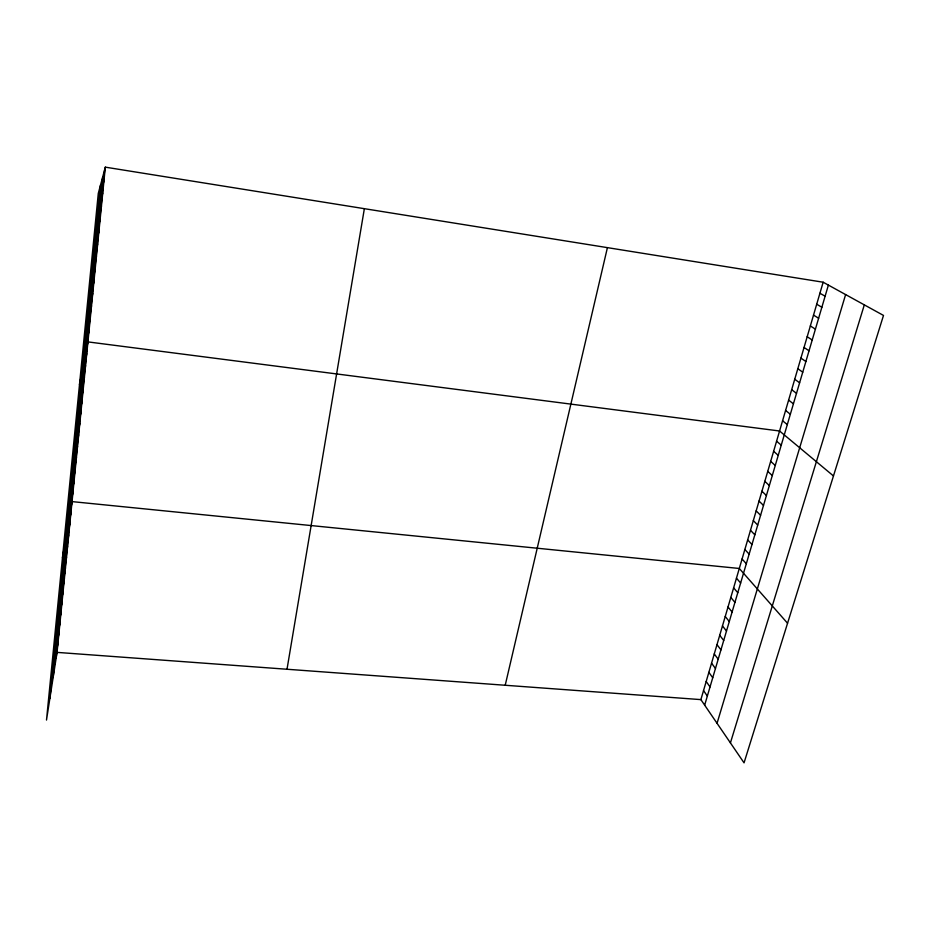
<?xml version="1.0" encoding="UTF-8"?>
<svg xmlns="http://www.w3.org/2000/svg" width="930" height="930" viewBox="0 0 930 930"><rect width="100%" height="100%" fill="white"/><g stroke="black" fill="none" stroke-linecap="round" stroke-linejoin="round"><path stroke-width="1.4" d="M49.86 698.546L100.545 184.977M53.126 677.563L102.73 176.84M56.137 658.254L104.718 169.411M105.323 167.156L98.289 193.382L46.5 720.064L57.056 652.383L105.323 167.156L823.155 282.22L883.5 315.433L744.047 762.844L700.883 699.616L823.155 282.22M58.218 637.375L59.113 631.633M57.172 647.838L58.079 642.037M60.311 616.23L61.206 610.626M59.264 626.832L60.159 621.159M61.368 605.558L62.264 600.024M63.519 584.028L64.391 578.623M62.438 594.828L63.321 589.364M65.681 562.22L66.542 556.965M64.589 573.147L65.46 567.835M66.774 551.211L67.634 546.026M67.878 540.132L68.727 535.029M287.01 669.251L364.362 208.68M70.099 517.766L70.936 512.814M68.983 528.984L69.831 523.962M62.45 557.907L72.052 501.607L739.304 568.474L787.559 623.251M72.319 495.446L73.145 490.656M73.424 484.356L74.237 479.636M75.644 461.954L76.446 457.397M74.528 473.184L75.342 468.557M76.772 450.643L77.562 446.168M77.899 439.262L78.69 434.88M79.038 427.812L79.817 423.51M80.178 416.291L80.957 412.071M81.34 404.701L82.107 400.563M82.491 393.03L83.258 388.984M83.665 381.277L84.409 377.324M84.839 369.466L85.583 365.595M86.013 357.562L86.757 353.784M79.48 384.683L87.943 341.903L779.573 430.997L833.466 475.951M88.408 333.533L89.129 329.941M89.617 321.408L90.326 317.909M90.826 309.19L91.535 305.796M92.047 296.903L92.744 293.601M93.279 284.534L93.965 281.325M94.511 272.083L95.197 268.979M95.755 259.54L96.429 256.541M97.011 246.927L97.673 244.02M98.278 234.221L98.929 231.431M505.211 685.259L607.418 247.636M99.545 221.433L100.184 218.748M100.824 208.553L101.463 205.972M102.114 195.591L102.742 193.126M103.416 182.547L104.021 180.188M704.661 705.161L828.386 285.103M717.053 723.296L845.614 294.578M730.422 742.884L864.319 304.877M57.056 652.383L700.883 699.616M819.923 293.252L825.119 296.205M816.703 304.215L821.864 307.26M813.518 315.119L818.633 318.234M810.344 325.953L815.412 329.15M807.182 336.73L812.216 340.008M804.043 347.448L809.042 350.796M800.928 358.108L805.88 361.526M797.824 368.699L802.741 372.186M794.732 379.231L799.614 382.8M791.663 389.705L796.51 393.332M788.617 400.109L793.418 403.818M785.583 410.467L790.349 414.245M782.572 420.755L787.303 424.603M776.585 441.18L781.246 445.156M773.621 451.294L778.247 455.351M770.679 461.361L775.26 465.477M767.738 471.371L772.295 475.555M764.832 481.322L769.342 485.565M761.926 491.226L766.413 495.527M759.043 501.072L763.495 505.432M756.171 510.861L760.589 515.29M753.323 520.591L757.706 525.078M750.487 530.274L754.835 534.831M747.673 539.9L751.986 544.515M744.86 549.479L749.138 554.152M742.07 559L746.325 563.731M736.455 578.181L740.64 583.029M733.631 587.841L737.781 592.736M730.817 597.432L734.933 602.396M728.016 606.988L732.108 611.998M725.237 616.474L729.294 621.542M722.471 625.913L726.493 631.04M719.727 635.306L723.714 640.479M716.984 644.641L720.948 649.872M714.263 653.93L718.192 659.219M711.566 663.171L715.461 668.507M708.869 672.355L712.74 677.749M706.196 681.492L710.032 686.933M703.533 690.583L707.346 696.07"/></g></svg>
